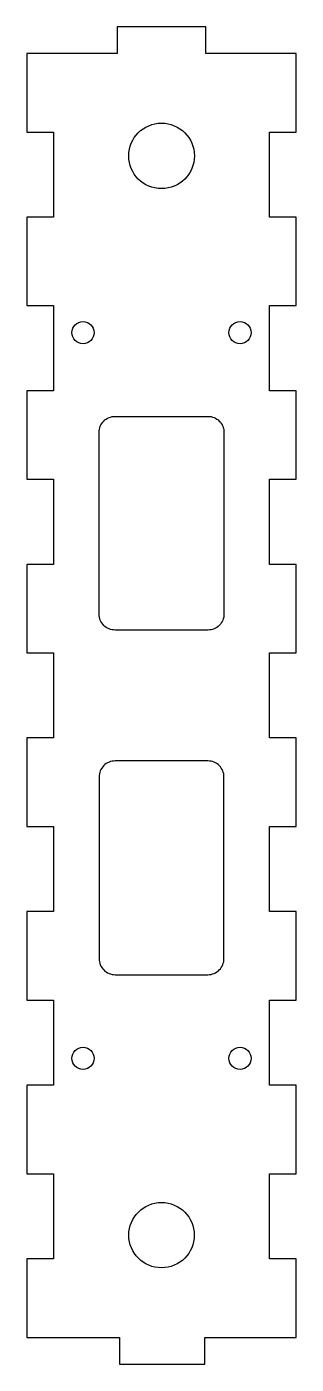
# Model space of a CAD drawing. Header units: millimetres. Extents: x 97 to 128, y 0 to 150.
import ezdxf

# ---------------------------------------------------------------- set-up
doc = ezdxf.new("R2010")
doc.units = ezdxf.units.MM
doc.layers.get('0').update_dxf_attribs({"linetype": 'CONTINUOUS'})

msp = doc.modelspace()

# ---------------------------------------------------------------- linework, layer by layer
msp.add_lwpolyline([(124.69, 11.39), (124.69, 20.94), (127.69, 20.94), (127.69, 30.89), (124.69, 30.89), (124.69, 40.44), (127.69, 40.44), (127.69, 50.39), (124.69, 50.39), (124.69, 59.94), (127.69, 59.94), (127.69, 69.89), (124.69, 69.89), (124.69, 79.44), (127.69, 79.44), (127.69, 89.39), (124.69, 89.39), (124.69, 98.94), (127.69, 98.94), (127.69, 108.89), (124.69, 108.89), (124.69, 118.44), (127.69, 118.44), (127.69, 128.39), (124.69, 128.39), (124.69, 137.94), (127.69, 137.94), (127.69, 146.76), (117.56, 146.76), (117.56, 149.76), (107.61, 149.76), (107.61, 146.76), (97.49, 146.76), (97.49, 137.94), (100.49, 137.94), (100.49, 128.39), (97.49, 128.39), (97.49, 118.44), (100.49, 118.44), (100.49, 108.89), (97.49, 108.89), (97.49, 98.94), (100.49, 98.94), (100.49, 89.39), (97.49, 89.39), (97.49, 79.44), (100.49, 79.44), (100.49, 69.89), (97.49, 69.89), (97.49, 59.94), (100.49, 59.94), (100.49, 50.39), (97.49, 50.39), (97.49, 40.44), (100.49, 40.44), (100.49, 30.89), (97.49, 30.89), (97.49, 20.94), (100.49, 20.94), (100.49, 11.39), (97.49, 11.39), (97.49, 2.56), (107.89, 2.56), (107.89, -0.44), (117.44, -0.44), (117.44, 2.56), (127.69, 2.56), (127.69, 11.39)], close=True)
for points in [[(107.39, 82.01, -0.414214), (105.59, 83.81), (105.59, 104.21, -0.414214), (107.39, 106.01), (117.79, 106.01, -0.414214), (119.59, 104.21), (119.59, 83.81, -0.414214), (117.79, 82.01)], [(117.79, 67.31), (107.39, 67.31, 0.414214), (105.59, 65.51), (105.59, 45.11, 0.414214), (107.39, 43.31), (117.79, 43.31, 0.414214), (119.59, 45.11), (119.59, 65.51, 0.414214)]]:
    msp.add_lwpolyline(points, format="xyb", close=True)
for centre, radius in [((112.59, 135.26), 3.68), ((103.79, 115.41), 1.25), ((121.39, 115.41), 1.25), ((103.79, 33.91), 1.25), ((121.39, 33.91), 1.25), ((112.59, 14.06), 3.67)]:
    msp.add_circle(centre, radius)

doc.saveas('drawing.dxf')
